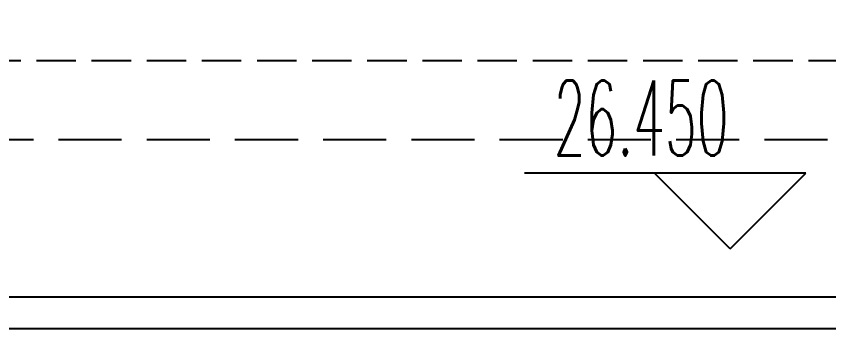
# Model space of a CAD drawing. Extents: x 27938 to 1507990, y 110129 to 923079.
# Drawn here: x 862552 to 865131, y 208307 to 209299 of the extents above; entities that cross this region are included whole.
import ezdxf

# ---------------------------------------------------------------- set-up
doc = ezdxf.new("R2010")
doc.units = 0
doc.header["$LTSCALE"] = 1000
doc.header["$MEASUREMENT"] = 0
doc.linetypes.add('#P_--_20B1_001_t3$0$DASH', pattern=[0.35, 0.25, -0.1])
doc.linetypes.add('__DASH', pattern=[0.35, 0.25, -0.1])
for name, color, linetype in [('----建筑底图', 8, 'Continuous'), ('DIM_ELEV', 3, 'Continuous'), ('ROOF', 4, 'Continuous'), ('看线', 251, 'Continuous')]:
    doc.layers.add(name, color=color, linetype=linetype)
doc.styles.add('_TCH_DIM', font='SIMPLEX.shx', dxfattribs={"width": 0.7, "bigfont": 'GBCBIG.shx'})

# ---------------------------------------------------------------- blocks, each defined once
blk = doc.blocks.new('A$C7FBD0C6F')
at = {"layer": 'DIM_ELEV', "color": 8}
for p, q in [((51444, -29806.3), (50551.8, -29806.3)), ((51204, -30046.3), (50964, -29806.3)), ((51204, -30046.3), (51444, -29806.3))]:
    blk.add_line(p, q, dxfattribs=at)
at = {"layer": 'ROOF', "color": 8, "ltscale": 0.8}
for points in [[(60902.5, -21799.8), (62752.5, -21799.8), (62752.5, -26299.8), (62752.5, -26299.8), (62752.5, -30299.8), (40852.5, -30299.8), (40852.5, -29099.8), (39302.5, -29099.8)], [(59702.5, -21899.8), (62652.5, -21899.8), (62652.5, -30199.8), (40952.5, -30199.8), (40952.5, -28999.8), (39302.5, -28999.8)]]:
    blk.add_lwpolyline(points, dxfattribs=at)
at = {"layer": 'ROOF', "color": 8, "linetype": '__DASH', "ltscale": 0.8}
blk.add_lwpolyline([(59702.5, -22399.8), (62152.5, -22399.8), (62152.5, -29699.8), (41452.5, -29699.8), (41452.5, -28499.8), (39302.5, -28499.8)], dxfattribs=at)
at = {"layer": '看线', "color": 8, "linetype": '#P_--_20B1_001_t3$0$DASH', "ltscale": 0.5}
blk.add_lwpolyline([(60902.5, -27149.8), (61902.5, -27149.8), (61902.5, -29449.8), (41702.5, -29449.8), (41702.5, -28249.8), (39302.5, -28249.8)], dxfattribs=at)
at = {"layer": 'DIM_ELEV', "color": 7, "style": '_TCH_DIM', "width": 0.494118}
blk.add_text('26.450', height=238, dxfattribs=at).set_placement((50644.3, -29750.3))

msp = doc.modelspace()

# ---------------------------------------------------------------- block references
at = {"layer": '----建筑底图', "ltscale": 0.5}
msp.add_blockref('A$C7FBD0C6F', (813614.1, 238606.8), dxfattribs=at)

doc.saveas('drawing.dxf')
